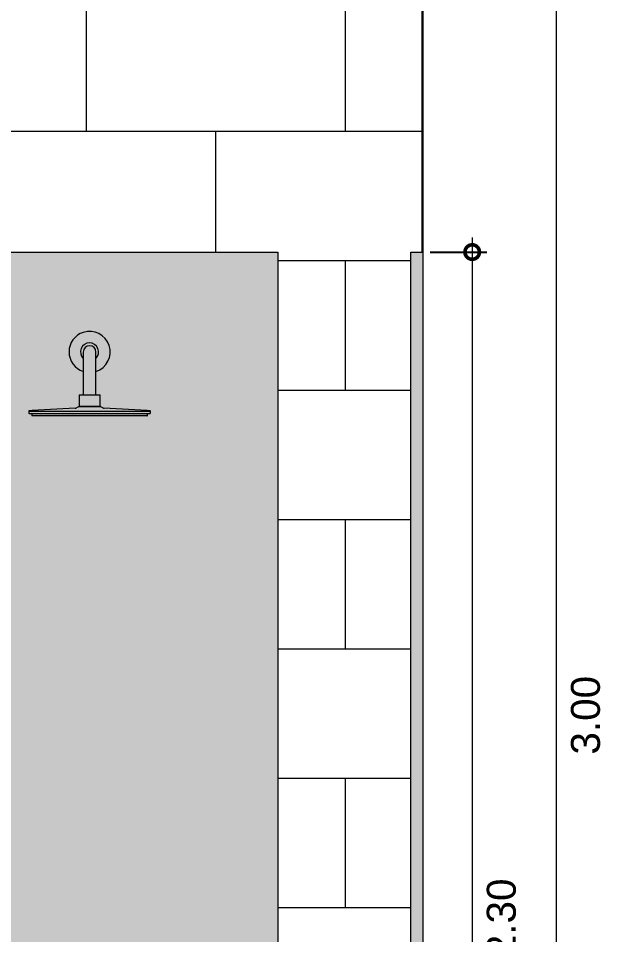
# Model space of a CAD drawing. Header units: metres. Extents: x 113 to 2416, y -346 to 476.
# Drawn here: x 297.653 to 298.665, y -163.56 to -161.978 of the extents above; entities that cross this region are included whole.
import ezdxf

# ---------------------------------------------------------------- set-up
doc = ezdxf.new("R2010")
doc.units = ezdxf.units.M
doc.header["$PDMODE"] = 34
doc.linetypes.add('0', pattern=[0])
doc.layers.get('0').update_dxf_attribs({"color": 250, "linetype": '0', "lineweight": 20})
doc.layers.get('Defpoints').update_dxf_attribs({"color": 6})
for name, color, linetype, lineweight in [('DIMENSIONES', 5, 'Continuous', 5), ('SE-2', 252, 'Continuous', 9), ('SE-3', 253, 'Continuous', 5), ('SE-4', 254, 'Continuous', 0)]:
    doc.layers.add(name, color=color, linetype=linetype, lineweight=lineweight)
doc.styles.add('ESC25-2mm', font='arial.ttf', dxfattribs={"height": 0.05})
doc.dimstyles.new('DIMS25', dxfattribs={"dimtxt": 0.05, "dimasz": 0.05, "dimexe": 0.025, "dimexo": 0.025, "dimgap": 0.025, "dimtad": 2, "dimzin": 4, "dimdsep": 46, "dimtxsty": 'ESC25-2mm', "dimblk": 'DOTSMALL', "dimcen": 0.025, "dimdle": 0.025, "dimclrd": 256, "dimclre": 256, "dimclrt": 1, "dimadec": 0, "dimazin": 0, "dimtfac": 1, "dimtix": 1, "dimtmove": 2, "dimatfit": 3, "dimfxl": 1, "dimtolj": 1, "dimtzin": 0, "dimlwd": -1, "dimarcsym": 0})

# ---------------------------------------------------------------- blocks, each defined once
blk = doc.blocks.new('_DotSmall')
at = {"color": 0, "linetype": 'ByBlock', "lineweight": 13, "const_width": 0.5}
blk.add_lwpolyline([(-0.0625, 0, 1), (0.0625, 0, 1)], format="xyb", close=True, dxfattribs=at)
blk = doc.blocks.new('*D404')
at = {"layer": 'Defpoints', "color": 0, "transparency": 16777216}
for p in [(298.3389, -162.3814), (298.3855, -164.6814), (298.4362, -164.6814)]:
    blk.add_point(p, dxfattribs=at)
at = {"layer": 'DIMENSIONES', "transparency": 16777216}
blk.add_line((298.4362, -162.3564), (298.4362, -164.7064), dxfattribs=at)
at = {"layer": 'DIMENSIONES', "lineweight": -2, "transparency": 16777216}
for p, q in [((298.3639, -162.3814), (298.4612, -162.3814)), ((298.4105, -164.6814), (298.4612, -164.6814))]:
    blk.add_line(p, q, dxfattribs=at)
at = {"layer": 'DIMENSIONES', "transparency": 16777216, "xscale": 0.05, "yscale": 0.05, "zscale": 0.05}
for p, rotation in [((298.4362, -162.3814), 90), ((298.4362, -164.6814), 270)]:
    blk.add_blockref('_DotSmall', p, dxfattribs=dict(at, rotation=rotation))
at = {"layer": 'DIMENSIONES', "color": 5, "lineweight": 13, "transparency": 16777216, "insert": (298.4867, -163.5314), "char_height": 0.05, "attachment_point": 5, "rotation": 90, "style": 'ESC25-2mm'}
blk.add_mtext('\\A1;2.30', dxfattribs=at)
blk = doc.blocks.new('*D405')
at = {"layer": 'Defpoints', "color": 0, "transparency": 16777216}
for p in [(298.4585, -161.6814), (298.5815, -161.6814), (298.4761, -164.6814)]:
    blk.add_point(p, dxfattribs=at)
at = {"layer": 'DIMENSIONES', "transparency": 16777216}
blk.add_line((298.5815, -164.7064), (298.5815, -161.6564), dxfattribs=at)
at = {"layer": 'DIMENSIONES', "lineweight": -2, "transparency": 16777216}
for p, q in [((298.4835, -161.6814), (298.6065, -161.6814)), ((298.5011, -164.6814), (298.6065, -164.6814))]:
    blk.add_line(p, q, dxfattribs=at)
at = {"layer": 'DIMENSIONES', "transparency": 16777216, "xscale": 0.05, "yscale": 0.05, "zscale": 0.05}
for p, rotation in [((298.5815, -161.6814), 90), ((298.5815, -164.6814), 270)]:
    blk.add_blockref('_DotSmall', p, dxfattribs=dict(at, rotation=rotation))
at = {"layer": 'DIMENSIONES', "color": 5, "lineweight": 13, "transparency": 16777216, "insert": (298.632, -163.1814), "char_height": 0.05, "attachment_point": 5, "rotation": 90, "style": 'ESC25-2mm'}
blk.add_mtext('\\A1;3.00', dxfattribs=at)

msp = doc.modelspace()

# ---------------------------------------------------------------- hatches: boundary and pattern name
at = {"true_color": 0xdac8a9, "transparency": 33554534}
h = msp.add_hatch(dxfattribs=at)
h.set_pattern_fill('AR-B816', color=9, scale=0.0011)
h.set_pattern_definition([(0, (-84.89596, -160.83168), (0, 0.22352), []), (90, (-84.89596, -160.83168), (-0.22352, 0.22352), [0.22352, -0.22352])])
h.paths.add_polyline_path([(297.3009, -161.6814), (297.3009, -161.9314), (297.3309, -161.9314), (297.3309, -161.9814), (297.3109, -161.9814), (297.3109, -162.3814), (298.1009, -162.3814), (298.1009, -164.6814), (298.33, -164.6814), (298.33, -162.3814), (298.3504, -162.3814), (298.3504, -161.6814)])
at = {"layer": 'SE-3', "transparency": 33554518}
h = msp.add_hatch(color=256, dxfattribs=at)
h.dxf.hatch_style = 1
h.set_gradient(color1=(202, 249, 252), color2=(229, 255, 255), tint=1, name='CYLINDER')
h.paths.add_polyline_path([(298.33, -164.6814), (298.3509, -164.6814), (298.3509, -162.3814), (298.33, -162.3814)])
at = {"layer": 'SE-4', "transparency": 33554518}
h = msp.add_hatch(color=256, dxfattribs=at)
h.dxf.hatch_style = 1
h.set_gradient(color1=(202, 249, 252), color2=(229, 255, 255), tint=1, name='CYLINDER')
h.paths.add_polyline_path([(297.3009, -164.6814), (298.1009, -164.6814), (298.1009, -162.3814), (297.3009, -162.3814)])

# ---------------------------------------------------------------- linework, layer by layer
at = {"color": 9, "true_color": 0xdac8a9, "transparency": 33554534, "const_width": 0.004}
msp.add_lwpolyline([(298.3504, -162.3813), (298.3504, -161.6813)], dxfattribs=at)
at = {"layer": 'SE-2'}
for p, q in [((297.7649, -162.5542), (297.7649, -162.6281)), ((297.7869, -162.6281), (297.7869, -162.5542)), ((297.7579, -162.6281), (297.7579, -162.6479)), ((297.7579, -162.6281), (297.7939, -162.6281)), ((297.7939, -162.6479), (297.7939, -162.6281)), ((297.751, -162.6513), (297.6766, -162.6552)), ((297.7577, -162.6481), (297.7532, -162.6507)), ((297.7577, -162.6481), (297.794, -162.6481)), ((297.7939, -162.6479), (297.7579, -162.6479)), ((297.7579, -162.6479), (297.7581, -162.6481)), ((297.7937, -162.6481), (297.7939, -162.6479)), ((297.7985, -162.6507), (297.794, -162.6481)), ((297.8751, -162.6552), (297.8007, -162.6513)), ((297.6709, -162.6561), (297.8809, -162.6561)), ((297.6709, -162.6561), (297.6709, -162.6595)), ((297.6766, -162.6552), (297.6715, -162.6555)), ((297.6715, -162.6601), (297.8802, -162.6601)), ((297.6759, -162.6601), (297.676, -162.6633)), ((297.677, -162.6641), (297.6767, -162.6641)), ((297.875, -162.6641), (297.6767, -162.6641)), ((297.8748, -162.6641), (297.875, -162.6641)), ((297.8803, -162.6555), (297.8751, -162.6552)), ((297.8758, -162.6633), (297.8758, -162.6601)), ((297.8808, -162.6595), (297.8809, -162.6561))]:
    msp.add_line(p, q, dxfattribs=at)
for centre, radius, start, end in [((297.7759, -162.5539), 0.0355, 107.8811, 251.9493), ((297.7759, -162.5539), 0.0355, 288.0507, 107.8811), ((297.7759, -162.5539), 0.0156, 314.6582, 225.3418), ((297.7759, -162.5542), 0.011, 0, 180), ((297.7507, -162.6463), 0.005, 273, 300), ((297.801, -162.6463), 0.005, 240, 267), ((297.6715, -162.6561), 0.0006, 93, 180), ((297.6715, -162.6595), 0.0006, 181, 270), ((297.6768, -162.6633), 0.0008, 181.5, 266.6891), ((297.875, -162.6633), 0.0008, 273.3109, 358.5), ((297.8802, -162.6595), 0.0006, 270, 359), ((297.8802, -162.6561), 0.0006, 0, 87)]:
    msp.add_arc(centre, radius, start, end, dxfattribs=at)
at = {"layer": 'SE-3'}
msp.add_lwpolyline([(298.33, -164.6814), (298.33, -162.3814), (298.3509, -162.3814), (298.3509, -164.6814)], dxfattribs=at)
at = {"layer": 'SE-4'}
msp.add_lwpolyline([(297.9009, -164.6814), (297.3009, -164.6814), (297.3009, -162.3814), (298.1009, -162.3814), (298.1009, -164.6814)], dxfattribs=at)

# ---------------------------------------------------------------- dimensions: what is measured, and where the dimension line sits
at = {"layer": 'DIMENSIONES', "lineweight": 13}
for base, p1, p2, picture, middle in [((298.5815, -161.6814), (298.4761, -164.6814), (298.4585, -161.6814), '*D405', (298.632, -163.1814)), ((298.4362, -164.6814), (298.3389, -162.3814), (298.3855, -164.6814), '*D404', (298.4867, -163.5314))]:
    dim = msp.add_linear_dim(base=base, p1=p1, p2=p2, angle=90, dimstyle='DIMS25', override={"dimclrt": 5}, dxfattribs=at)
    dim.commit()
    dim.dimension.update_dxf_attribs({"geometry": picture, "text_midpoint": middle})

doc.saveas('drawing.dxf')
